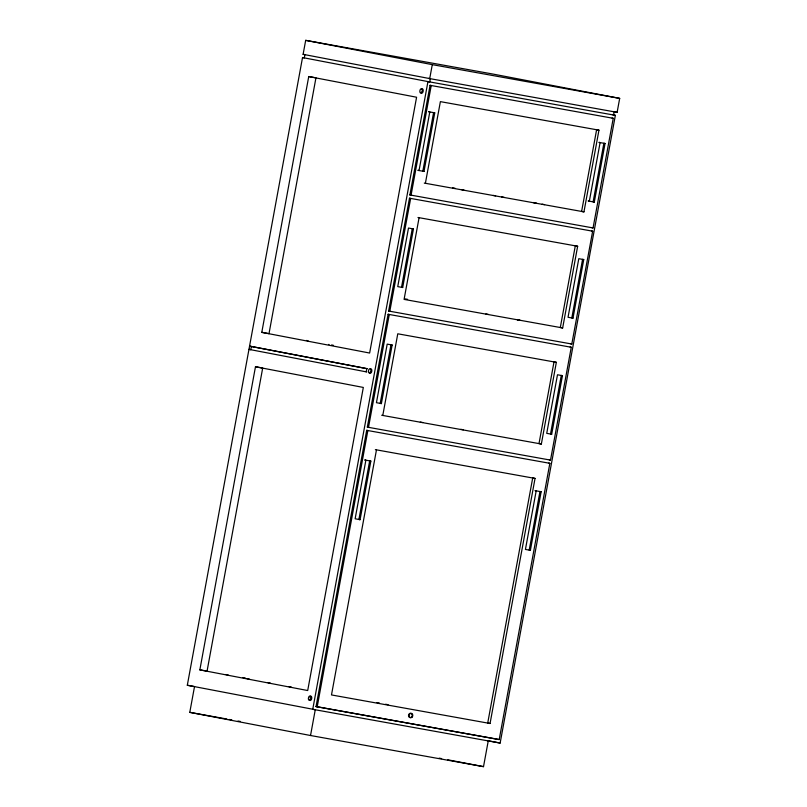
<?xml version="1.0" encoding="UTF-8"?>
<svg xmlns="http://www.w3.org/2000/svg" width="807" height="807" viewBox="0 0 807 807"><rect width="100%" height="100%" fill="white"/><g stroke="black" fill="none" stroke-linecap="round" stroke-linejoin="round"><path stroke-width="1.21" d="M316.041 706.579L366.681 430.333L549.849 463.319L499.21 739.565L316.041 706.579L499.21 739.565M317.212 706.801L367.851 430.565L366.681 430.333M488.255 740.856L483.514 766.65L310.534 735.51L315.265 709.716L187.315 685.254L302.524 57.549L304.32 57.872L304.915 54.644L303.109 54.321L305.682 40.35L493.087 74.083L619.685 98.373L617.123 112.344L428.537 78.39M366.186 371.856L366.782 368.628L249.555 346.142L251.36 346.465L250.765 349.693L248.96 349.37L366.751 371.946M310.534 735.51L189.786 712.349L194.527 686.555L187.315 685.254M199.854 669.85L255.476 366.751L262.689 368.053L207.056 671.152L199.854 669.85L307.699 690.54L363.321 387.441L255.476 366.751M261.791 332.353L308.738 76.544L315.951 77.845L269.003 333.654L261.791 332.353L369.636 353.042L416.583 97.233L308.738 76.544M429.717 78.612L432.28 64.641L305.682 40.35M388.631 311.038L409.482 198.209L592.651 231.195L571.81 344.024L388.631 311.038L389.811 311.26L410.652 198.441L409.482 198.209M409.895 194.941L430.06 85.32L613.229 118.306L593.064 227.937L409.895 194.941L411.066 195.173L431.231 85.542L430.06 85.32M367.326 427.125L388.086 314.276L571.265 347.262L550.505 460.111L367.326 427.125L368.506 427.347L389.267 314.498L388.086 314.276M360.083 519.668L370.837 461.09L369.667 460.868L358.913 519.446L360.083 519.668L355.13 518.78L365.884 460.202L364.714 459.97L370.837 461.09M381.388 403.591L392.141 345.013L390.971 344.781L380.218 403.359L381.388 403.591L376.435 402.693L387.189 344.115L392.141 345.013M402.693 287.504L413.446 228.926L412.276 228.704L401.523 287.282L402.693 287.504L397.74 286.616L408.493 228.038L413.446 228.926M424.008 171.427L434.751 112.849L433.581 112.617L422.828 171.195L424.008 171.427L417.875 170.307L419.045 170.529L429.798 111.951L428.628 111.729L434.751 112.849M376.466 449.872L331.485 694.938L490.061 723.486L535.041 478.42L532.701 477.966L487.721 723.032L490.061 723.486M382.78 415.484L397.77 333.795L556.346 362.333L541.356 444.021L381.671 415.252M419.075 217.708L404.085 299.397L562.661 327.945L577.651 246.256L575.31 245.802L560.31 327.491L562.661 327.945M425.39 183.32L440.38 101.632L598.955 130.169L583.965 211.858L424.28 183.088M530.381 550.324L541.134 491.745L539.964 491.524L529.21 550.102L530.381 550.324L525.428 549.436L536.181 490.858L535.011 490.626L541.134 491.745M551.685 434.247L562.439 375.669L561.269 375.437L550.515 434.015L551.685 434.247L546.732 433.349L557.486 374.771L562.439 375.669M572.99 318.16L583.743 259.582L582.573 259.36L571.82 317.938L572.99 318.16L568.037 317.272L578.79 258.694L583.743 259.582M594.295 202.073L605.048 143.495L603.878 143.273L593.125 201.851L594.295 202.073L588.172 200.963L589.342 201.185L600.095 142.607L598.925 142.385L605.048 143.495M613.552 115.018L614.147 111.8L617.123 112.344M615.358 115.34L427.952 81.608L312.743 709.313L500.148 743.055L615.358 115.34L612.896 114.876M329.024 344.498L328.58 344.448M432.28 64.641L619.685 98.373M461.695 189.726L464.096 190.159M493.188 195.395L495.639 195.839M501.762 196.938L504.214 197.382M417.976 217.487L577.651 246.256M420.286 422.111L422.686 422.535M375.356 449.65L535.041 478.42M242.887 677.587L245.338 678.031M189.786 712.349L226.858 719.017M229.329 719.461L231.801 719.905M237.984 721.024L240.446 721.468M331.566 344.952L333.301 345.265M306.478 340.453L308.062 340.756M303.109 54.321L430.343 78.713L429.748 81.931L302.524 57.549M612.059 118.084L613.229 118.306M598.955 130.169L596.615 129.725L581.615 211.414L583.965 211.858M533.437 202.507L535.919 202.981M542.102 204.171L544.584 204.645M533.548 202.577L536.03 203.051M452.586 187.809L455.067 188.283M591.894 227.705L593.064 227.937M591.481 230.973L592.651 231.195M517.085 319.542L519.567 320.016M485.885 313.943L488.366 314.417M405.154 298.883L407.636 299.357M570.63 343.802L571.81 344.024M570.095 347.03L571.265 347.262M556.346 362.333L554.006 361.889L539.005 443.578L541.356 444.021M251.36 346.465L367.346 368.718M460.868 429.314L463.349 429.788M549.325 459.879L550.505 460.111M548.679 463.097L549.849 463.319M376.94 702.574L379.421 703.048M385.605 704.229L388.086 704.713M225.748 674.521L228.22 674.995M246.791 678.556L249.262 679.03M267.833 682.591L270.305 683.065M288.876 686.626L291.347 687.11M487.852 740.695L500.148 743.055M439.169 758.136L441.631 758.61M447.794 759.791L483.514 766.65M421.728 89.063A2.189 1.19 -79.8 0 1 423.161 89.991A2.189 1.19 -79.8 0 1 422.424 92.825A2.189 1.19 -79.8 0 1 420.861 92.391M309.696 697.046A2.189 1.19 -79.8 0 1 311.441 696.572A2.189 1.19 -79.8 0 1 311.331 699.588A2.189 1.19 -79.8 0 1 309.585 700.072M309.404 699.679A2.189 1.19 -79.8 0 1 309.303 699.195M370.342 369.051A2.189 1.19 -79.8 0 1 371.775 369.979A2.189 1.19 -79.8 0 1 371.038 372.824A2.189 1.19 -79.8 0 1 369.475 372.39M411.368 717.181A2.189 1.836 -79.1 0 1 408.907 716.868A2.189 1.836 -79.1 0 1 409.119 713.933A2.189 1.836 -79.1 0 1 411.61 713.731M411.923 714.145A2.189 1.836 -79.1 0 1 412.014 716.303M519.668 320.076L517.267 319.653L519.668 320.076M421.89 92.139A2.189 1.19 -79.8 0 0 421.466 88.72A2.189 1.19 -79.8 0 0 419.862 91.756A2.189 1.19 -79.8 0 0 421.89 92.139M310.433 699.427A2.189 1.19 -79.8 0 0 310.009 696.007A2.189 1.19 -79.8 0 0 308.405 699.033A2.189 1.19 -79.8 0 0 310.433 699.427M370.504 372.138A2.189 1.19 -79.8 0 0 370.08 368.718A2.189 1.19 -79.8 0 0 368.466 371.745A2.189 1.19 -79.8 0 0 370.504 372.138M411.953 717.292A2.189 1.836 -79.1 0 0 411.802 713.549A2.189 1.836 -79.1 0 0 409.119 715.789A2.189 1.836 -79.1 0 0 411.953 717.292"/></g></svg>
